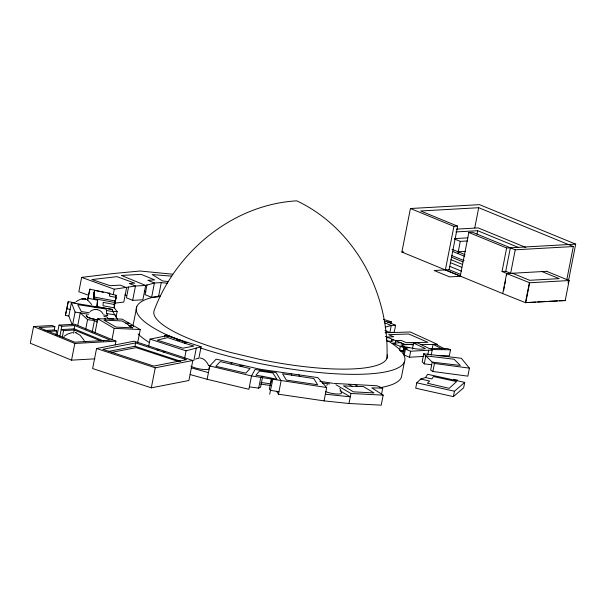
<?xml version="1.0" encoding="UTF-8"?>
<svg xmlns="http://www.w3.org/2000/svg" width="606" height="606" viewBox="0 0 606 606"><rect width="100%" height="100%" fill="white"/><g stroke="black" fill="none" stroke-linecap="round" stroke-linejoin="round"><path stroke-width="0.91" d="M103.194 314.923L107.747 315.635L106.679 313.56L106.201 309.037L77.735 304.636L81.318 311.545L89.521 312.81M97.407 306.984L97.649 300.175L87.878 298.25L87.544 299.985M116.079 317.036L117.147 311.59L114.299 307.856C113.557 303.386 116.291 299.622 116.064 295.243L107.936 293.349M93.824 296.289L94.013 292.948M114.511 302.462L93.847 298.553L94.225 291.88M93.847 298.553L94.528 290.35L109.747 293.221L109.58 296.152L116.155 297.394L114.254 307.098M44.92 330.505L54.245 329.982L54.896 326.649L52.101 325.498L33.572 326.543L30.3 343.223L71.546 360.153L94.907 358.843M55.828 335.141L56.646 330.967L54.245 329.982M57.085 335.073L59.04 325.111L74.682 324.233L115.928 341.163L115.201 344.875M59.782 336.709L61.835 326.255L74.788 325.528L110.451 340.171L74.72 342.178L39.057 327.535L54.896 326.649M72.137 324.581L68.811 316.021L65.372 315.453L68.251 301.583L75.561 303.023M67.099 307.424L68.251 301.583M100.793 340.89L74.22 329.982L63.585 330.581L62.274 337.254L64.047 337.156M68.811 316.021L71.425 302.674L112.065 309.416L112.814 311.582L117.503 319.256M172.763 274.215L140.047 271.011L113.58 273.511L81.651 277.374L78.833 291.721L88.537 295.243M72.644 324.543L75.083 312.09L71.425 302.674M63.585 330.581L61.183 329.596L74.129 328.869L74.788 325.528M73.561 333.323L74.22 329.982M77.795 325.316L80.234 312.863L88.453 314.279M71.546 360.153L74.818 343.473L115.928 341.163M87.734 300.023L89.87 289.13L103.421 292.297M85.643 329.422L87.567 319.635L80.234 312.863L75.083 312.09M93.688 294.607L94.528 290.35M96.293 307.113L97.649 300.175M92.173 332.103L94.438 320.536L87.567 319.635M95.013 332.77L97.763 318.756L122.003 319.104L140.244 329.55L137.698 342.526M96.559 348.526L92.635 368.539L151.311 387.832L188.898 380.507L192.822 360.487L134.146 341.201L96.559 348.526L155.242 367.812L192.822 360.487M109.444 294.758L109.747 293.221M113.239 294.599L114.292 289.221L135.479 286.017L145.69 285.441L154.432 282.994L161.279 282.608L167.665 283.26M112.065 309.416L97.46 306.719M114.155 304.273L116.155 297.394M112.118 309.151L112.814 311.582L106.732 310.567M115.534 297.97L116.064 295.243M111.822 340.39L114.186 328.338L97.763 318.756M128.555 287.047L126.442 297.811L132.661 300.364L142.88 299.788L145.69 285.441L121.359 275.45L141.137 274.344L154.712 279.919L147.864 280.298L154.432 282.994L151.621 297.341L145.054 294.645L146.985 284.782M132.661 300.364L135.479 286.017L129.252 283.464L134.721 283.154L116.981 276.662L91.885 279.578L110.224 285.706L120.291 285.138L126.609 287.729L123.791 302.076L114.996 303.144M136.767 306.651L133.752 321.998A136.774 30.77 11.1 0 0 133.547 326.884M108.519 351.419L134.986 346.268L135.638 342.928L186.595 359.676L153.742 366.077L102.785 349.329L135.638 342.928M148.659 346.397L150.083 339.118L166.817 335.739L201.109 346.73L198.791 358.563M158.469 296.955L161.279 282.608M151.311 387.832L155.242 367.812M164.537 337.042L164.862 335.376L167.407 335.232L177.46 339.209M184.497 358.858L186.065 350.851L201.109 346.73M193.859 360.502L196.306 348.049M278.465 394.218L281.086 380.871L276.109 372.607L255.096 369.478L251.505 375.955L248.884 389.294L207.131 379.288L209.752 365.941L216.168 359.138L259.822 369.213L317.771 377.591L326.664 387.522L324.051 400.869L278.465 394.218L276.654 391.211M249.369 386.825L258.664 388.151L260.8 377.273L262.686 376.311L276.934 379.242L272.844 373.001L259.474 371.061L255.876 375.228L262.686 376.311M262.512 377.212L260.557 387.189L258.664 388.151M270.89 382.969L271.602 379.348M324.051 400.869L348.988 403.498L350.957 393.483L335.982 384.765M546.68 271.321L506.639 273.571L502.707 293.584L401.876 252.043L410.421 208.509L479.52 204.654L575.7 244.135L568.064 283.032M386.348 340.595L387.029 337.125L393.695 336.747L388.605 334.656L408.785 334.012L427.934 342.345L406.194 342.625L401.172 340.405L395.657 340.716L395.15 343.322M391.022 323.506L391.347 321.831L383.409 319.332M389.893 332.505L391.271 325.498L395.597 325.255L394.226 332.262L389.893 332.505L384.984 330.49M391.582 341.155L391.923 339.421M381.469 394.521L382.719 388.158L376.894 385.764L333.618 383.386M393.188 339.352L392.847 341.087L387.075 341.413M382.719 388.158L371.811 387.84L383.174 395.15L381.204 405.164L348.988 403.498M399.521 350.488L400.308 346.488C408.785 346.374 416.61 350.738 425.404 348.617L413.587 343.079L412.406 349.086M400.308 351.238L403.126 351.079L404.066 346.276L400.907 344.981L413.345 344.276L404.906 344.413L395.657 340.716M403.437 353.934L404.619 347.927L409.565 347.647M401.111 342.685L392.264 343.185L407.187 348.98L405.422 349.079L404.247 355.086L409.482 357.229L423.897 356.426M404.407 361.941L401.392 377.288A136.774 30.77 11.1 0 1 379.72 387.742M409.482 357.229L410.656 351.23L432.199 350.018L431.192 355.161M416.776 382.803L415.716 388.204L453.402 396.635L463.658 387.795L464.719 382.386L427.631 374.311L425.51 377.546L420.791 379.008L416.776 382.803L454.462 391.234L464.719 382.386M423.738 353.79L432.222 362.115L430.654 370.122L432.881 371.486L467.847 376.144L469.415 368.137L461.31 358.275L423.738 353.79L422.17 361.797L424.238 363.873L431.54 364.744M424.238 363.873L425.813 355.866L454.083 359.237L460.302 365.463L432.222 362.115L434.449 363.479L469.415 368.137M427.836 354.502L428.684 350.215M460.878 276.26L449.66 276.889L434.154 270.526L449.084 269.693L457.628 226.159L453.917 226.364L445.38 269.897L460.287 276.018L468.832 232.484L472.536 232.272L515.244 249.808L573.314 246.544L566.837 279.555M432.214 348.768L433.078 344.359L435.79 344.314L444.834 348.942M432.881 371.486L434.449 363.479M457.894 253.528L460.28 241.37L467.544 240.961M413.587 343.079L417.769 343.011L429.336 348.571L447.614 348.601L450.516 349.791L449.341 355.798L437.267 355.631M474.756 227.886L478.717 207.714L573.314 246.544M476.998 234.045L477.657 230.704L518.577 247.506M453.402 396.635L454.462 391.234M506.616 275.374L506.972 273.548L502.033 271.526L506.646 248.005L575.7 244.135M502.033 271.526L505.745 271.314L510.358 247.801M503.578 290.842L504.472 286.29M504.828 284.472L505.722 279.919M515.244 249.808L510.631 273.321L505.745 271.314M546.627 271.299L569.14 280.54L565.216 300.561L525.447 302.659L529.371 282.638L506.639 273.571M525.743 302.78L529.674 282.76L569.14 280.54M65.372 315.453L66.94 308.257M87.878 298.25L89.87 289.13M269.685 394.218L272.776 379.5L271.465 378.447L269.329 389.325L270.64 390.378L278.949 391.749M114.299 303.53L115.648 300M230.886 364.039L250.073 368.562L245.748 373.144L215.827 366.274L220.243 361.6L230.886 364.039L232.068 362.789M76.045 301.697C78.977 299.659 83.257 297.47 86.711 299.523M64.236 336.148L68.023 333.883L72.561 332.527M90.158 311.469C94.294 308.106 100.384 309.03 102.99 313.802M326.589 385.219L327.498 384.674M195.564 359.116L198.01 358.267M184.429 343.17L193.965 346.071L182.914 348.177L157.204 340.171L167.703 337.572L184.429 343.17L187.049 342.451M385.158 327.149L391.271 325.498L384.719 322.809M177.543 340.64L180.33 339.943M111.572 352.412L136.161 347.624L178.399 361.509M157.106 349.988L159.476 349.526M154.598 353.684L156.454 353.321M163.196 351.988L165.559 351.525M160.688 355.684L162.537 355.328M384.295 321.559L386.075 321.347L395.597 325.255M387.688 322.263L391.347 321.831M478.717 207.714L420.647 210.979L457.628 226.159M456.568 229.129L478.195 227.909L525.864 247.475M455.917 231.924L477.657 230.704M454.606 238.597L467.84 237.855M458.234 251.778L465.506 251.369M151.621 297.341L157.613 297.008M527.326 302.553L535.787 302.076M537.666 301.97L546.12 301.493M548.945 301.334L557.399 300.864M559.277 300.758L565.216 300.561M47.624 331.474L56.646 330.967M239.734 365.933L243.642 365.713M401.876 252.043L403.748 251.937M84.87 298.713L81.878 298.872L85.62 298.985M385.03 332.792L410.254 331.982L437.456 344.359L421.117 344.617M352.056 386.317L363.312 386.53L374.016 392.946L353.412 391.824L343.45 385.848L352.056 386.317L348.859 384.401M411.383 344.776L413.254 344.746M200.222 357.972C204.025 358.381 206.851 361.835 208.411 365.1M450.516 349.791L431.017 349.533L432.199 350.018M125.768 323.112L132.6 327.861L116.019 327.089L103.906 320.12L122.033 320.96L125.768 323.112L129.237 323.271M133.494 325.664L128.374 325.43L132.6 327.861M114.186 328.338L140.244 329.55M350.957 393.483L383.174 395.15M113.928 319.059L108.572 318.764L106.724 316.824L103.974 316.491M112.86 311.31L117.147 311.59M171.68 276.154L152.182 274.548L162.59 280.964L168.013 281.517M325.354 394.195L350.298 396.824L340.057 390.855M322.21 382.992L329.55 383.931M326.664 387.522L251.505 375.955L209.752 365.941M260.906 382.454L270.708 383.878M291.857 375.167L282.525 373.773L286.32 380.083L317.574 384.742L313.84 378.545L291.857 375.167L291.077 373.872M319.862 381.333L332.702 383.25M260.61 384.037L270.73 385.545M97.748 320.097L89.074 317.923A9.749 2.197 11.1 0 1 86.423 315.287M106.679 313.56L115.238 314.885M66.683 308.78L70.122 309.348M114.299 307.856L103.058 305.742L103.156 302.379L114.398 304.5M94.15 297.023L114.814 300.924M453.568 379.364L457.545 380.106M91.847 306.242L95.4 306.939M425.51 377.546L431.889 378.932L433.472 376.538L456.56 381.568L449.197 388.34L427.336 383.204L429.639 381.083L420.791 379.008M208.57 365.471L210.32 365.948M191.488 367.903L208.441 372.614M190.178 374.576L207.131 379.288M150.083 339.118L186.065 350.851M134.986 346.268L180.739 361.305M76.197 332.762L75.258 332.429L80.181 335.307L84.173 340.383M81.651 277.374L114.292 289.221M124.813 294.902L126.586 295.554M502.707 293.584L525.447 302.659M185.012 342.231L167.574 335.254A136.774 30.77 11.1 0 1 160.62 295.857M410.421 208.509L453.917 226.364M468.832 232.484L506.646 248.005M541.953 271.564L559.187 278.639L529.652 280.298L512.426 273.223M454.485 238.991L460.28 241.37M451.978 249.271L465.037 254.634M452.508 251.361L464.696 256.368M451.864 255.596L464.105 260.625M451.546 257.202L462.916 261.868M450.947 259.686L462.317 264.352M450.372 262.618L461.742 267.291M449.743 266.352L461.34 271.117M449.084 269.693L460.681 274.45M385.333 336.428L395.763 340.708M405.422 349.079L410.656 351.23M401.543 350.435L403.126 351.079M144.266 291.13L145.963 291.827M164.862 335.376L168.104 336.709M74.129 328.869L103.702 341.004M59.04 325.111L61.835 326.255M84.052 341.231L85.764 341.935M33.572 326.543L74.818 343.473M401.778 343.504L404.058 344.534M433.078 344.359L442.047 348.942M94.438 320.536L97.111 322.097M354.858 384.56L357.616 386.219M87.915 300.318L91.703 304.538M298.879 374.773L299.894 376.462M259.822 369.213L260.466 370.274M339.799 388.393L340.981 390.855M386.939 358.328C389.703 294.448 355.555 228.613 296.766 200.836C233.037 204.48 176.225 251.323 154.227 310.264A118.92 26.755 11.1 0 0 230.507 352.427L260.277 359.51A118.92 26.755 11.1 0 0 387.295 354.836M149.152 342.42A136.774 30.77 11.1 0 1 138.145 333.982M387.529 340.617A136.774 30.77 11.1 0 1 363.767 374.182A136.774 30.77 11.1 0 1 200.086 347.852M341.17 392.309A9.628 2.166 11.1 0 1 336.966 394.021A9.628 2.166 11.1 0 1 325.52 391.597M209.138 368.933A10.211 2.295 11.1 0 1 200.897 369.152A10.211 2.295 11.1 0 1 190.814 366.168M209.04 367.706A10.211 2.295 11.1 0 1 209.434 368.38M86.855 315.325A9.628 2.166 11.1 0 0 89.476 317.93L96.218 319.794A9.613 2.159 11.1 0 0 97.861 320.059M105.133 318.635A9.628 2.166 11.1 0 1 105.497 319.279M104.921 318.642A9.749 2.197 11.1 0 1 105.292 319.294M96.233 309.416L94.597 309.522L97.324 309.386L96.233 309.416"/></g></svg>
